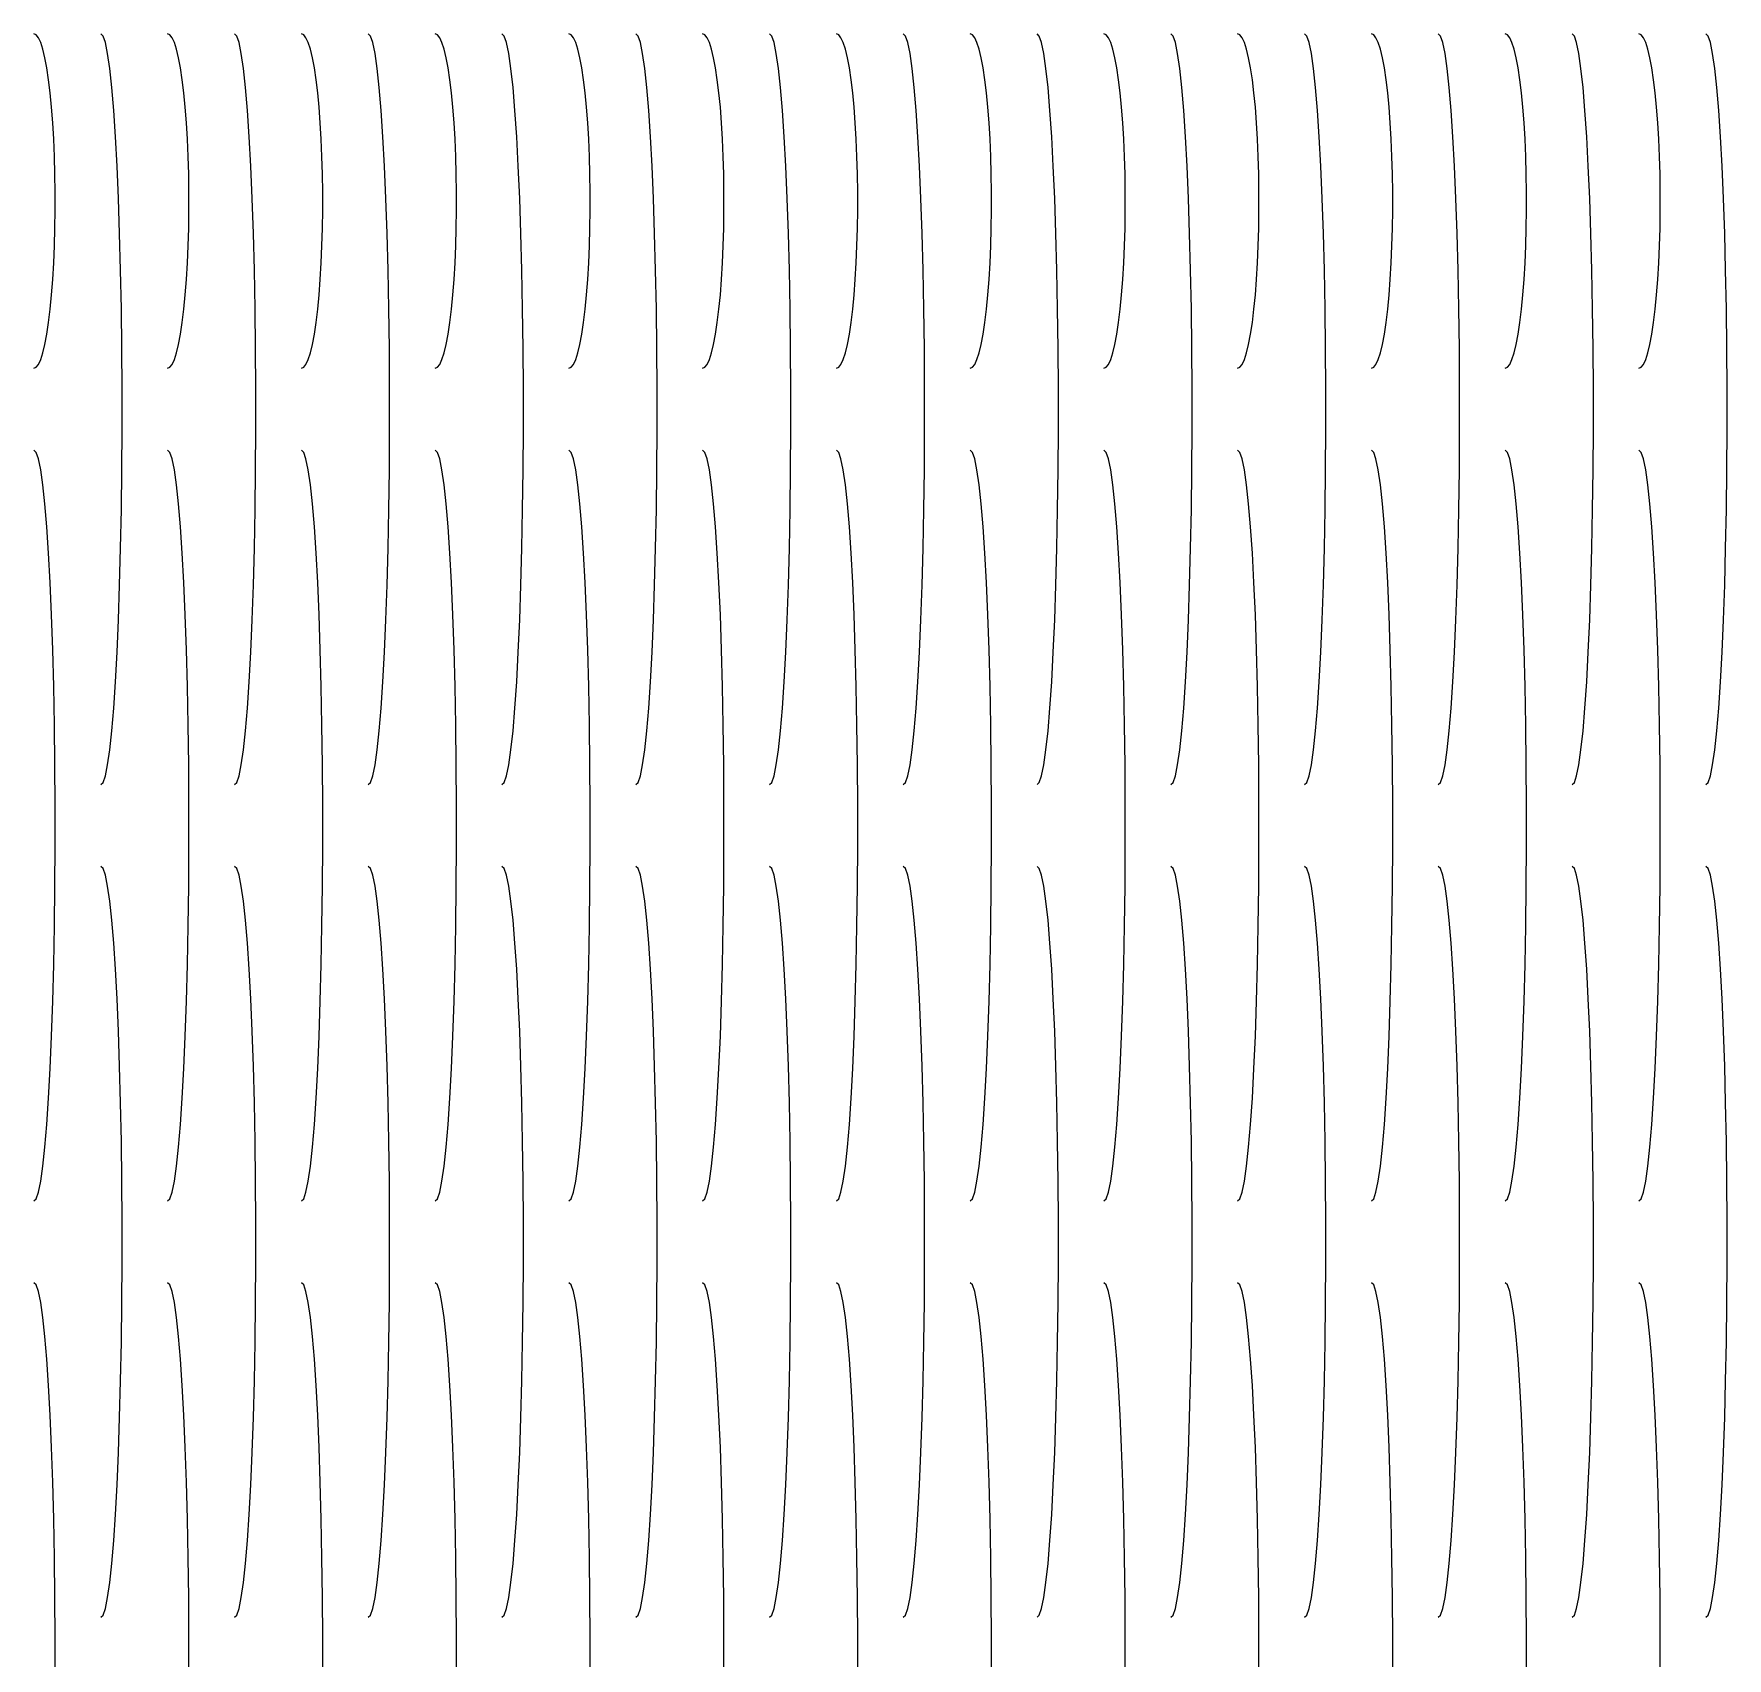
# Model space of a CAD drawing. Header units: millimetres. Extents: x 1 to 99.6, y 2.4 to 97.6.
# Drawn here: x 49.98 to 99.61, y 50 to 97.6 of the extents above; entities that cross this region are included whole.
import ezdxf

# ---------------------------------------------------------------- set-up
doc = ezdxf.new("R2010")
doc.units = ezdxf.units.MM
doc.layers.add('CUT', color=1, linetype='Continuous')

msp = doc.modelspace()

# ---------------------------------------------------------------- linework, layer by layer
at = {"layer": 'CUT'}
for points in [[(49.98, 87.8), (50.048, 87.829), (50.115, 87.915), (50.18, 88.056), (50.243, 88.253), (50.303, 88.501), (50.36, 88.799), (50.411, 89.143), (50.458, 89.528), (50.499, 89.95), (50.534, 90.405), (50.563, 90.886), (50.584, 91.389), (50.599, 91.907), (50.606, 92.435), (50.606, 92.965), (50.599, 93.493), (50.584, 94.011), (50.563, 94.514), (50.534, 94.995), (50.499, 95.45), (50.458, 95.872), (50.411, 96.257), (50.36, 96.601), (50.303, 96.899), (50.243, 97.147), (50.18, 97.344), (50.115, 97.485), (50.048, 97.571), (49.98, 97.6)], [(51.94, 75.6), (52.008, 75.664), (52.075, 75.857), (52.14, 76.176), (52.203, 76.617), (52.263, 77.175), (52.32, 77.843), (52.371, 78.614), (52.418, 79.479), (52.459, 80.427), (52.494, 81.448), (52.523, 82.528), (52.544, 83.657), (52.559, 84.82), (52.566, 86.004), (52.566, 87.196), (52.559, 88.38), (52.544, 89.543), (52.523, 90.672), (52.494, 91.752), (52.459, 92.773), (52.418, 93.721), (52.371, 94.586), (52.32, 95.357), (52.263, 96.025), (52.203, 96.583), (52.14, 97.024), (52.075, 97.343), (52.008, 97.536), (51.94, 97.6)], [(53.9, 87.8), (53.968, 87.829), (54.035, 87.915), (54.1, 88.056), (54.163, 88.253), (54.223, 88.501), (54.28, 88.799), (54.331, 89.143), (54.378, 89.528), (54.419, 89.95), (54.454, 90.405), (54.483, 90.886), (54.504, 91.389), (54.519, 91.907), (54.526, 92.435), (54.526, 92.965), (54.519, 93.493), (54.504, 94.011), (54.483, 94.514), (54.454, 94.995), (54.419, 95.45), (54.378, 95.872), (54.331, 96.257), (54.28, 96.601), (54.223, 96.899), (54.163, 97.147), (54.1, 97.344), (54.035, 97.485), (53.968, 97.571), (53.9, 97.6)], [(55.86, 75.6), (55.928, 75.664), (55.995, 75.857), (56.06, 76.176), (56.123, 76.617), (56.183, 77.175), (56.24, 77.843), (56.291, 78.614), (56.338, 79.479), (56.379, 80.427), (56.414, 81.448), (56.443, 82.528), (56.464, 83.657), (56.479, 84.82), (56.486, 86.004), (56.486, 87.196), (56.479, 88.38), (56.464, 89.543), (56.443, 90.672), (56.414, 91.752), (56.379, 92.773), (56.338, 93.721), (56.291, 94.586), (56.24, 95.357), (56.183, 96.025), (56.123, 96.583), (56.06, 97.024), (55.995, 97.343), (55.928, 97.536), (55.86, 97.6)], [(57.82, 87.8), (57.888, 87.829), (57.955, 87.915), (58.02, 88.056), (58.083, 88.253), (58.143, 88.501), (58.2, 88.799), (58.251, 89.143), (58.298, 89.528), (58.339, 89.95), (58.374, 90.405), (58.403, 90.886), (58.424, 91.389), (58.439, 91.907), (58.446, 92.435), (58.446, 92.965), (58.439, 93.493), (58.424, 94.011), (58.403, 94.514), (58.374, 94.995), (58.339, 95.45), (58.298, 95.872), (58.251, 96.257), (58.2, 96.601), (58.143, 96.899), (58.083, 97.147), (58.02, 97.344), (57.955, 97.485), (57.888, 97.571), (57.82, 97.6)], [(59.78, 75.6), (59.848, 75.664), (59.915, 75.857), (59.98, 76.176), (60.043, 76.617), (60.103, 77.175), (60.16, 77.843), (60.211, 78.614), (60.258, 79.479), (60.299, 80.427), (60.334, 81.448), (60.363, 82.528), (60.384, 83.657), (60.399, 84.82), (60.406, 86.004), (60.406, 87.196), (60.399, 88.38), (60.384, 89.543), (60.363, 90.672), (60.334, 91.752), (60.299, 92.773), (60.258, 93.721), (60.211, 94.586), (60.16, 95.357), (60.103, 96.025), (60.043, 96.583), (59.98, 97.024), (59.915, 97.343), (59.848, 97.536), (59.78, 97.6)], [(61.74, 87.8), (61.808, 87.829), (61.875, 87.915), (61.94, 88.056), (62.003, 88.253), (62.063, 88.501), (62.12, 88.799), (62.171, 89.143), (62.218, 89.528), (62.259, 89.95), (62.294, 90.405), (62.323, 90.886), (62.344, 91.389), (62.359, 91.907), (62.366, 92.435), (62.366, 92.965), (62.359, 93.493), (62.344, 94.011), (62.323, 94.514), (62.294, 94.995), (62.259, 95.45), (62.218, 95.872), (62.171, 96.257), (62.12, 96.601), (62.063, 96.899), (62.003, 97.147), (61.94, 97.344), (61.875, 97.485), (61.808, 97.571), (61.74, 97.6)], [(63.7, 75.6), (63.768, 75.664), (63.835, 75.857), (63.9, 76.176), (63.963, 76.617), (64.023, 77.175), (64.08, 77.843), (64.131, 78.614), (64.178, 79.479), (64.219, 80.427), (64.254, 81.448), (64.283, 82.528), (64.304, 83.657), (64.319, 84.82), (64.326, 86.004), (64.326, 87.196), (64.319, 88.38), (64.304, 89.543), (64.283, 90.672), (64.254, 91.752), (64.219, 92.773), (64.178, 93.721), (64.131, 94.586), (64.08, 95.357), (64.023, 96.025), (63.963, 96.583), (63.9, 97.024), (63.835, 97.343), (63.768, 97.536), (63.7, 97.6)], [(65.66, 87.8), (65.728, 87.829), (65.795, 87.915), (65.86, 88.056), (65.923, 88.253), (65.983, 88.501), (66.04, 88.799), (66.091, 89.143), (66.138, 89.528), (66.179, 89.95), (66.214, 90.405), (66.243, 90.886), (66.264, 91.389), (66.279, 91.907), (66.286, 92.435), (66.286, 92.965), (66.279, 93.493), (66.264, 94.011), (66.243, 94.514), (66.214, 94.995), (66.179, 95.45), (66.138, 95.872), (66.091, 96.257), (66.04, 96.601), (65.983, 96.899), (65.923, 97.147), (65.86, 97.344), (65.795, 97.485), (65.728, 97.571), (65.66, 97.6)], [(67.62, 75.6), (67.688, 75.664), (67.755, 75.857), (67.82, 76.176), (67.883, 76.617), (67.943, 77.175), (68, 77.843), (68.051, 78.614), (68.098, 79.479), (68.139, 80.427), (68.174, 81.448), (68.203, 82.528), (68.224, 83.657), (68.239, 84.82), (68.246, 86.004), (68.246, 87.196), (68.239, 88.38), (68.224, 89.543), (68.203, 90.672), (68.174, 91.752), (68.139, 92.773), (68.098, 93.721), (68.051, 94.586), (68, 95.357), (67.943, 96.025), (67.883, 96.583), (67.82, 97.024), (67.755, 97.343), (67.688, 97.536), (67.62, 97.6)], [(69.58, 87.8), (69.648, 87.829), (69.715, 87.915), (69.78, 88.056), (69.843, 88.253), (69.903, 88.501), (69.96, 88.799), (70.011, 89.143), (70.058, 89.528), (70.099, 89.95), (70.134, 90.405), (70.163, 90.886), (70.184, 91.389), (70.199, 91.907), (70.206, 92.435), (70.206, 92.965), (70.199, 93.493), (70.184, 94.011), (70.163, 94.514), (70.134, 94.995), (70.099, 95.45), (70.058, 95.872), (70.011, 96.257), (69.96, 96.601), (69.903, 96.899), (69.843, 97.147), (69.78, 97.344), (69.715, 97.485), (69.648, 97.571), (69.58, 97.6)], [(71.54, 75.6), (71.608, 75.664), (71.675, 75.857), (71.74, 76.176), (71.803, 76.617), (71.863, 77.175), (71.92, 77.843), (71.971, 78.614), (72.018, 79.479), (72.059, 80.427), (72.094, 81.448), (72.123, 82.528), (72.144, 83.657), (72.159, 84.82), (72.166, 86.004), (72.166, 87.196), (72.159, 88.38), (72.144, 89.543), (72.123, 90.672), (72.094, 91.752), (72.059, 92.773), (72.018, 93.721), (71.971, 94.586), (71.92, 95.357), (71.863, 96.025), (71.803, 96.583), (71.74, 97.024), (71.675, 97.343), (71.608, 97.536), (71.54, 97.6)], [(73.5, 87.8), (73.568, 87.829), (73.635, 87.915), (73.7, 88.056), (73.763, 88.253), (73.823, 88.501), (73.88, 88.799), (73.931, 89.143), (73.978, 89.528), (74.019, 89.95), (74.054, 90.405), (74.083, 90.886), (74.104, 91.389), (74.119, 91.907), (74.126, 92.435), (74.126, 92.965), (74.119, 93.493), (74.104, 94.011), (74.083, 94.514), (74.054, 94.995), (74.019, 95.45), (73.978, 95.872), (73.931, 96.257), (73.88, 96.601), (73.823, 96.899), (73.763, 97.147), (73.7, 97.344), (73.635, 97.485), (73.568, 97.571), (73.5, 97.6)], [(75.46, 75.6), (75.528, 75.664), (75.595, 75.857), (75.66, 76.176), (75.723, 76.617), (75.783, 77.175), (75.84, 77.843), (75.891, 78.614), (75.938, 79.479), (75.979, 80.427), (76.014, 81.448), (76.043, 82.528), (76.064, 83.657), (76.079, 84.82), (76.086, 86.004), (76.086, 87.196), (76.079, 88.38), (76.064, 89.543), (76.043, 90.672), (76.014, 91.752), (75.979, 92.773), (75.938, 93.721), (75.891, 94.586), (75.84, 95.357), (75.783, 96.025), (75.723, 96.583), (75.66, 97.024), (75.595, 97.343), (75.528, 97.536), (75.46, 97.6)], [(77.42, 87.8), (77.488, 87.829), (77.555, 87.915), (77.62, 88.056), (77.683, 88.253), (77.743, 88.501), (77.8, 88.799), (77.851, 89.143), (77.898, 89.528), (77.939, 89.95), (77.974, 90.405), (78.003, 90.886), (78.024, 91.389), (78.039, 91.907), (78.046, 92.435), (78.046, 92.965), (78.039, 93.493), (78.024, 94.011), (78.003, 94.514), (77.974, 94.995), (77.939, 95.45), (77.898, 95.872), (77.851, 96.257), (77.8, 96.601), (77.743, 96.899), (77.683, 97.147), (77.62, 97.344), (77.555, 97.485), (77.488, 97.571), (77.42, 97.6)], [(79.38, 75.6), (79.448, 75.664), (79.515, 75.857), (79.58, 76.176), (79.643, 76.617), (79.703, 77.175), (79.76, 77.843), (79.811, 78.614), (79.858, 79.479), (79.899, 80.427), (79.934, 81.448), (79.963, 82.528), (79.984, 83.657), (79.999, 84.82), (80.006, 86.004), (80.006, 87.196), (79.999, 88.38), (79.984, 89.543), (79.963, 90.672), (79.934, 91.752), (79.899, 92.773), (79.858, 93.721), (79.811, 94.586), (79.76, 95.357), (79.703, 96.025), (79.643, 96.583), (79.58, 97.024), (79.515, 97.343), (79.448, 97.536), (79.38, 97.6)], [(81.34, 87.8), (81.408, 87.829), (81.475, 87.915), (81.54, 88.056), (81.603, 88.253), (81.663, 88.501), (81.72, 88.799), (81.771, 89.143), (81.818, 89.528), (81.859, 89.95), (81.894, 90.405), (81.923, 90.886), (81.944, 91.389), (81.959, 91.907), (81.966, 92.435), (81.966, 92.965), (81.959, 93.493), (81.944, 94.011), (81.923, 94.514), (81.894, 94.995), (81.859, 95.45), (81.818, 95.872), (81.771, 96.257), (81.72, 96.601), (81.663, 96.899), (81.603, 97.147), (81.54, 97.344), (81.475, 97.485), (81.408, 97.571), (81.34, 97.6)], [(83.3, 75.6), (83.368, 75.664), (83.435, 75.857), (83.5, 76.176), (83.563, 76.617), (83.623, 77.175), (83.68, 77.843), (83.731, 78.614), (83.778, 79.479), (83.819, 80.427), (83.854, 81.448), (83.883, 82.528), (83.904, 83.657), (83.919, 84.82), (83.926, 86.004), (83.926, 87.196), (83.919, 88.38), (83.904, 89.543), (83.883, 90.672), (83.854, 91.752), (83.819, 92.773), (83.778, 93.721), (83.731, 94.586), (83.68, 95.357), (83.623, 96.025), (83.563, 96.583), (83.5, 97.024), (83.435, 97.343), (83.368, 97.536), (83.3, 97.6)], [(85.26, 87.8), (85.328, 87.829), (85.395, 87.915), (85.46, 88.056), (85.523, 88.253), (85.583, 88.501), (85.64, 88.799), (85.691, 89.143), (85.738, 89.528), (85.779, 89.95), (85.814, 90.405), (85.843, 90.886), (85.864, 91.389), (85.879, 91.907), (85.886, 92.435), (85.886, 92.965), (85.879, 93.493), (85.864, 94.011), (85.843, 94.514), (85.814, 94.995), (85.779, 95.45), (85.738, 95.872), (85.691, 96.257), (85.64, 96.601), (85.583, 96.899), (85.523, 97.147), (85.46, 97.344), (85.395, 97.485), (85.328, 97.571), (85.26, 97.6)], [(87.22, 75.6), (87.288, 75.664), (87.355, 75.857), (87.42, 76.176), (87.483, 76.617), (87.543, 77.175), (87.6, 77.843), (87.651, 78.614), (87.698, 79.479), (87.739, 80.427), (87.774, 81.448), (87.803, 82.528), (87.824, 83.657), (87.839, 84.82), (87.846, 86.004), (87.846, 87.196), (87.839, 88.38), (87.824, 89.543), (87.803, 90.672), (87.774, 91.752), (87.739, 92.773), (87.698, 93.721), (87.651, 94.586), (87.6, 95.357), (87.543, 96.025), (87.483, 96.583), (87.42, 97.024), (87.355, 97.343), (87.288, 97.536), (87.22, 97.6)], [(89.18, 87.8), (89.248, 87.829), (89.315, 87.915), (89.38, 88.056), (89.443, 88.253), (89.503, 88.501), (89.56, 88.799), (89.611, 89.143), (89.658, 89.528), (89.699, 89.95), (89.734, 90.405), (89.763, 90.886), (89.784, 91.389), (89.799, 91.907), (89.806, 92.435), (89.806, 92.965), (89.799, 93.493), (89.784, 94.011), (89.763, 94.514), (89.734, 94.995), (89.699, 95.45), (89.658, 95.872), (89.611, 96.257), (89.56, 96.601), (89.503, 96.899), (89.443, 97.147), (89.38, 97.344), (89.315, 97.485), (89.248, 97.571), (89.18, 97.6)], [(91.14, 75.6), (91.208, 75.664), (91.275, 75.857), (91.34, 76.176), (91.403, 76.617), (91.463, 77.175), (91.52, 77.843), (91.571, 78.614), (91.618, 79.479), (91.659, 80.427), (91.694, 81.448), (91.723, 82.528), (91.744, 83.657), (91.759, 84.82), (91.766, 86.004), (91.766, 87.196), (91.759, 88.38), (91.744, 89.543), (91.723, 90.672), (91.694, 91.752), (91.659, 92.773), (91.618, 93.721), (91.571, 94.586), (91.52, 95.357), (91.463, 96.025), (91.403, 96.583), (91.34, 97.024), (91.275, 97.343), (91.208, 97.536), (91.14, 97.6)], [(93.1, 87.8), (93.168, 87.829), (93.235, 87.915), (93.3, 88.056), (93.363, 88.253), (93.423, 88.501), (93.48, 88.799), (93.531, 89.143), (93.578, 89.528), (93.619, 89.95), (93.654, 90.405), (93.683, 90.886), (93.704, 91.389), (93.719, 91.907), (93.726, 92.435), (93.726, 92.965), (93.719, 93.493), (93.704, 94.011), (93.683, 94.514), (93.654, 94.995), (93.619, 95.45), (93.578, 95.872), (93.531, 96.257), (93.48, 96.601), (93.423, 96.899), (93.363, 97.147), (93.3, 97.344), (93.235, 97.485), (93.168, 97.571), (93.1, 97.6)], [(95.06, 75.6), (95.128, 75.664), (95.195, 75.857), (95.26, 76.176), (95.323, 76.617), (95.383, 77.175), (95.44, 77.843), (95.491, 78.614), (95.538, 79.479), (95.579, 80.427), (95.614, 81.448), (95.643, 82.528), (95.664, 83.657), (95.679, 84.82), (95.686, 86.004), (95.686, 87.196), (95.679, 88.38), (95.664, 89.543), (95.643, 90.672), (95.614, 91.752), (95.579, 92.773), (95.538, 93.721), (95.491, 94.586), (95.44, 95.357), (95.383, 96.025), (95.323, 96.583), (95.26, 97.024), (95.195, 97.343), (95.128, 97.536), (95.06, 97.6)], [(97.02, 87.8), (97.088, 87.829), (97.155, 87.915), (97.22, 88.056), (97.283, 88.253), (97.343, 88.501), (97.4, 88.799), (97.451, 89.143), (97.498, 89.528), (97.539, 89.95), (97.574, 90.405), (97.603, 90.886), (97.624, 91.389), (97.639, 91.907), (97.646, 92.435), (97.646, 92.965), (97.639, 93.493), (97.624, 94.011), (97.603, 94.514), (97.574, 94.995), (97.539, 95.45), (97.498, 95.872), (97.451, 96.257), (97.4, 96.601), (97.343, 96.899), (97.283, 97.147), (97.22, 97.344), (97.155, 97.485), (97.088, 97.571), (97.02, 97.6)], [(98.98, 75.6), (99.048, 75.664), (99.115, 75.857), (99.18, 76.176), (99.243, 76.617), (99.303, 77.175), (99.36, 77.843), (99.411, 78.614), (99.458, 79.479), (99.499, 80.427), (99.534, 81.448), (99.563, 82.528), (99.584, 83.657), (99.599, 84.82), (99.606, 86.004), (99.606, 87.196), (99.599, 88.38), (99.584, 89.543), (99.563, 90.672), (99.534, 91.752), (99.499, 92.773), (99.458, 93.721), (99.411, 94.586), (99.36, 95.357), (99.303, 96.025), (99.243, 96.583), (99.18, 97.024), (99.115, 97.343), (99.048, 97.536), (98.98, 97.6)], [(49.98, 63.4), (50.048, 63.464), (50.115, 63.657), (50.18, 63.976), (50.243, 64.417), (50.303, 64.975), (50.36, 65.643), (50.411, 66.414), (50.458, 67.279), (50.499, 68.227), (50.534, 69.248), (50.563, 70.328), (50.584, 71.457), (50.599, 72.62), (50.606, 73.804), (50.606, 74.996), (50.599, 76.18), (50.584, 77.343), (50.563, 78.472), (50.534, 79.552), (50.499, 80.573), (50.458, 81.521), (50.411, 82.386), (50.36, 83.157), (50.303, 83.825), (50.243, 84.383), (50.18, 84.824), (50.115, 85.143), (50.048, 85.336), (49.98, 85.4)], [(53.9, 63.4), (53.968, 63.464), (54.035, 63.657), (54.1, 63.976), (54.163, 64.417), (54.223, 64.975), (54.28, 65.643), (54.331, 66.414), (54.378, 67.279), (54.419, 68.227), (54.454, 69.248), (54.483, 70.328), (54.504, 71.457), (54.519, 72.62), (54.526, 73.804), (54.526, 74.996), (54.519, 76.18), (54.504, 77.343), (54.483, 78.472), (54.454, 79.552), (54.419, 80.573), (54.378, 81.521), (54.331, 82.386), (54.28, 83.157), (54.223, 83.825), (54.163, 84.383), (54.1, 84.824), (54.035, 85.143), (53.968, 85.336), (53.9, 85.4)], [(57.82, 63.4), (57.888, 63.464), (57.955, 63.657), (58.02, 63.976), (58.083, 64.417), (58.143, 64.975), (58.2, 65.643), (58.251, 66.414), (58.298, 67.279), (58.339, 68.227), (58.374, 69.248), (58.403, 70.328), (58.424, 71.457), (58.439, 72.62), (58.446, 73.804), (58.446, 74.996), (58.439, 76.18), (58.424, 77.343), (58.403, 78.472), (58.374, 79.552), (58.339, 80.573), (58.298, 81.521), (58.251, 82.386), (58.2, 83.157), (58.143, 83.825), (58.083, 84.383), (58.02, 84.824), (57.955, 85.143), (57.888, 85.336), (57.82, 85.4)], [(61.74, 63.4), (61.808, 63.464), (61.875, 63.657), (61.94, 63.976), (62.003, 64.417), (62.063, 64.975), (62.12, 65.643), (62.171, 66.414), (62.218, 67.279), (62.259, 68.227), (62.294, 69.248), (62.323, 70.328), (62.344, 71.457), (62.359, 72.62), (62.366, 73.804), (62.366, 74.996), (62.359, 76.18), (62.344, 77.343), (62.323, 78.472), (62.294, 79.552), (62.259, 80.573), (62.218, 81.521), (62.171, 82.386), (62.12, 83.157), (62.063, 83.825), (62.003, 84.383), (61.94, 84.824), (61.875, 85.143), (61.808, 85.336), (61.74, 85.4)], [(65.66, 63.4), (65.728, 63.464), (65.795, 63.657), (65.86, 63.976), (65.923, 64.417), (65.983, 64.975), (66.04, 65.643), (66.091, 66.414), (66.138, 67.279), (66.179, 68.227), (66.214, 69.248), (66.243, 70.328), (66.264, 71.457), (66.279, 72.62), (66.286, 73.804), (66.286, 74.996), (66.279, 76.18), (66.264, 77.343), (66.243, 78.472), (66.214, 79.552), (66.179, 80.573), (66.138, 81.521), (66.091, 82.386), (66.04, 83.157), (65.983, 83.825), (65.923, 84.383), (65.86, 84.824), (65.795, 85.143), (65.728, 85.336), (65.66, 85.4)], [(69.58, 63.4), (69.648, 63.464), (69.715, 63.657), (69.78, 63.976), (69.843, 64.417), (69.903, 64.975), (69.96, 65.643), (70.011, 66.414), (70.058, 67.279), (70.099, 68.227), (70.134, 69.248), (70.163, 70.328), (70.184, 71.457), (70.199, 72.62), (70.206, 73.804), (70.206, 74.996), (70.199, 76.18), (70.184, 77.343), (70.163, 78.472), (70.134, 79.552), (70.099, 80.573), (70.058, 81.521), (70.011, 82.386), (69.96, 83.157), (69.903, 83.825), (69.843, 84.383), (69.78, 84.824), (69.715, 85.143), (69.648, 85.336), (69.58, 85.4)], [(73.5, 63.4), (73.568, 63.464), (73.635, 63.657), (73.7, 63.976), (73.763, 64.417), (73.823, 64.975), (73.88, 65.643), (73.931, 66.414), (73.978, 67.279), (74.019, 68.227), (74.054, 69.248), (74.083, 70.328), (74.104, 71.457), (74.119, 72.62), (74.126, 73.804), (74.126, 74.996), (74.119, 76.18), (74.104, 77.343), (74.083, 78.472), (74.054, 79.552), (74.019, 80.573), (73.978, 81.521), (73.931, 82.386), (73.88, 83.157), (73.823, 83.825), (73.763, 84.383), (73.7, 84.824), (73.635, 85.143), (73.568, 85.336), (73.5, 85.4)], [(77.42, 63.4), (77.488, 63.464), (77.555, 63.657), (77.62, 63.976), (77.683, 64.417), (77.743, 64.975), (77.8, 65.643), (77.851, 66.414), (77.898, 67.279), (77.939, 68.227), (77.974, 69.248), (78.003, 70.328), (78.024, 71.457), (78.039, 72.62), (78.046, 73.804), (78.046, 74.996), (78.039, 76.18), (78.024, 77.343), (78.003, 78.472), (77.974, 79.552), (77.939, 80.573), (77.898, 81.521), (77.851, 82.386), (77.8, 83.157), (77.743, 83.825), (77.683, 84.383), (77.62, 84.824), (77.555, 85.143), (77.488, 85.336), (77.42, 85.4)], [(81.34, 63.4), (81.408, 63.464), (81.475, 63.657), (81.54, 63.976), (81.603, 64.417), (81.663, 64.975), (81.72, 65.643), (81.771, 66.414), (81.818, 67.279), (81.859, 68.227), (81.894, 69.248), (81.923, 70.328), (81.944, 71.457), (81.959, 72.62), (81.966, 73.804), (81.966, 74.996), (81.959, 76.18), (81.944, 77.343), (81.923, 78.472), (81.894, 79.552), (81.859, 80.573), (81.818, 81.521), (81.771, 82.386), (81.72, 83.157), (81.663, 83.825), (81.603, 84.383), (81.54, 84.824), (81.475, 85.143), (81.408, 85.336), (81.34, 85.4)], [(85.26, 63.4), (85.328, 63.464), (85.395, 63.657), (85.46, 63.976), (85.523, 64.417), (85.583, 64.975), (85.64, 65.643), (85.691, 66.414), (85.738, 67.279), (85.779, 68.227), (85.814, 69.248), (85.843, 70.328), (85.864, 71.457), (85.879, 72.62), (85.886, 73.804), (85.886, 74.996), (85.879, 76.18), (85.864, 77.343), (85.843, 78.472), (85.814, 79.552), (85.779, 80.573), (85.738, 81.521), (85.691, 82.386), (85.64, 83.157), (85.583, 83.825), (85.523, 84.383), (85.46, 84.824), (85.395, 85.143), (85.328, 85.336), (85.26, 85.4)], [(89.18, 63.4), (89.248, 63.464), (89.315, 63.657), (89.38, 63.976), (89.443, 64.417), (89.503, 64.975), (89.56, 65.643), (89.611, 66.414), (89.658, 67.279), (89.699, 68.227), (89.734, 69.248), (89.763, 70.328), (89.784, 71.457), (89.799, 72.62), (89.806, 73.804), (89.806, 74.996), (89.799, 76.18), (89.784, 77.343), (89.763, 78.472), (89.734, 79.552), (89.699, 80.573), (89.658, 81.521), (89.611, 82.386), (89.56, 83.157), (89.503, 83.825), (89.443, 84.383), (89.38, 84.824), (89.315, 85.143), (89.248, 85.336), (89.18, 85.4)], [(93.1, 63.4), (93.168, 63.464), (93.235, 63.657), (93.3, 63.976), (93.363, 64.417), (93.423, 64.975), (93.48, 65.643), (93.531, 66.414), (93.578, 67.279), (93.619, 68.227), (93.654, 69.248), (93.683, 70.328), (93.704, 71.457), (93.719, 72.62), (93.726, 73.804), (93.726, 74.996), (93.719, 76.18), (93.704, 77.343), (93.683, 78.472), (93.654, 79.552), (93.619, 80.573), (93.578, 81.521), (93.531, 82.386), (93.48, 83.157), (93.423, 83.825), (93.363, 84.383), (93.3, 84.824), (93.235, 85.143), (93.168, 85.336), (93.1, 85.4)], [(97.02, 63.4), (97.088, 63.464), (97.155, 63.657), (97.22, 63.976), (97.283, 64.417), (97.343, 64.975), (97.4, 65.643), (97.451, 66.414), (97.498, 67.279), (97.539, 68.227), (97.574, 69.248), (97.603, 70.328), (97.624, 71.457), (97.639, 72.62), (97.646, 73.804), (97.646, 74.996), (97.639, 76.18), (97.624, 77.343), (97.603, 78.472), (97.574, 79.552), (97.539, 80.573), (97.498, 81.521), (97.451, 82.386), (97.4, 83.157), (97.343, 83.825), (97.283, 84.383), (97.22, 84.824), (97.155, 85.143), (97.088, 85.336), (97.02, 85.4)], [(51.94, 51.2), (52.008, 51.264), (52.075, 51.457), (52.14, 51.776), (52.203, 52.217), (52.263, 52.775), (52.32, 53.443), (52.371, 54.214), (52.418, 55.079), (52.459, 56.027), (52.494, 57.048), (52.523, 58.128), (52.544, 59.257), (52.559, 60.42), (52.566, 61.604), (52.566, 62.796), (52.559, 63.98), (52.544, 65.143), (52.523, 66.272), (52.494, 67.352), (52.459, 68.373), (52.418, 69.321), (52.371, 70.186), (52.32, 70.957), (52.263, 71.625), (52.203, 72.183), (52.14, 72.624), (52.075, 72.943), (52.008, 73.136), (51.94, 73.2)], [(55.86, 51.2), (55.928, 51.264), (55.995, 51.457), (56.06, 51.776), (56.123, 52.217), (56.183, 52.775), (56.24, 53.443), (56.291, 54.214), (56.338, 55.079), (56.379, 56.027), (56.414, 57.048), (56.443, 58.128), (56.464, 59.257), (56.479, 60.42), (56.486, 61.604), (56.486, 62.796), (56.479, 63.98), (56.464, 65.143), (56.443, 66.272), (56.414, 67.352), (56.379, 68.373), (56.338, 69.321), (56.291, 70.186), (56.24, 70.957), (56.183, 71.625), (56.123, 72.183), (56.06, 72.624), (55.995, 72.943), (55.928, 73.136), (55.86, 73.2)], [(59.78, 51.2), (59.848, 51.264), (59.915, 51.457), (59.98, 51.776), (60.043, 52.217), (60.103, 52.775), (60.16, 53.443), (60.211, 54.214), (60.258, 55.079), (60.299, 56.027), (60.334, 57.048), (60.363, 58.128), (60.384, 59.257), (60.399, 60.42), (60.406, 61.604), (60.406, 62.796), (60.399, 63.98), (60.384, 65.143), (60.363, 66.272), (60.334, 67.352), (60.299, 68.373), (60.258, 69.321), (60.211, 70.186), (60.16, 70.957), (60.103, 71.625), (60.043, 72.183), (59.98, 72.624), (59.915, 72.943), (59.848, 73.136), (59.78, 73.2)], [(63.7, 51.2), (63.768, 51.264), (63.835, 51.457), (63.9, 51.776), (63.963, 52.217), (64.023, 52.775), (64.08, 53.443), (64.131, 54.214), (64.178, 55.079), (64.219, 56.027), (64.254, 57.048), (64.283, 58.128), (64.304, 59.257), (64.319, 60.42), (64.326, 61.604), (64.326, 62.796), (64.319, 63.98), (64.304, 65.143), (64.283, 66.272), (64.254, 67.352), (64.219, 68.373), (64.178, 69.321), (64.131, 70.186), (64.08, 70.957), (64.023, 71.625), (63.963, 72.183), (63.9, 72.624), (63.835, 72.943), (63.768, 73.136), (63.7, 73.2)], [(67.62, 51.2), (67.688, 51.264), (67.755, 51.457), (67.82, 51.776), (67.883, 52.217), (67.943, 52.775), (68, 53.443), (68.051, 54.214), (68.098, 55.079), (68.139, 56.027), (68.174, 57.048), (68.203, 58.128), (68.224, 59.257), (68.239, 60.42), (68.246, 61.604), (68.246, 62.796), (68.239, 63.98), (68.224, 65.143), (68.203, 66.272), (68.174, 67.352), (68.139, 68.373), (68.098, 69.321), (68.051, 70.186), (68, 70.957), (67.943, 71.625), (67.883, 72.183), (67.82, 72.624), (67.755, 72.943), (67.688, 73.136), (67.62, 73.2)], [(71.54, 51.2), (71.608, 51.264), (71.675, 51.457), (71.74, 51.776), (71.803, 52.217), (71.863, 52.775), (71.92, 53.443), (71.971, 54.214), (72.018, 55.079), (72.059, 56.027), (72.094, 57.048), (72.123, 58.128), (72.144, 59.257), (72.159, 60.42), (72.166, 61.604), (72.166, 62.796), (72.159, 63.98), (72.144, 65.143), (72.123, 66.272), (72.094, 67.352), (72.059, 68.373), (72.018, 69.321), (71.971, 70.186), (71.92, 70.957), (71.863, 71.625), (71.803, 72.183), (71.74, 72.624), (71.675, 72.943), (71.608, 73.136), (71.54, 73.2)], [(75.46, 51.2), (75.528, 51.264), (75.595, 51.457), (75.66, 51.776), (75.723, 52.217), (75.783, 52.775), (75.84, 53.443), (75.891, 54.214), (75.938, 55.079), (75.979, 56.027), (76.014, 57.048), (76.043, 58.128), (76.064, 59.257), (76.079, 60.42), (76.086, 61.604), (76.086, 62.796), (76.079, 63.98), (76.064, 65.143), (76.043, 66.272), (76.014, 67.352), (75.979, 68.373), (75.938, 69.321), (75.891, 70.186), (75.84, 70.957), (75.783, 71.625), (75.723, 72.183), (75.66, 72.624), (75.595, 72.943), (75.528, 73.136), (75.46, 73.2)], [(79.38, 51.2), (79.448, 51.264), (79.515, 51.457), (79.58, 51.776), (79.643, 52.217), (79.703, 52.775), (79.76, 53.443), (79.811, 54.214), (79.858, 55.079), (79.899, 56.027), (79.934, 57.048), (79.963, 58.128), (79.984, 59.257), (79.999, 60.42), (80.006, 61.604), (80.006, 62.796), (79.999, 63.98), (79.984, 65.143), (79.963, 66.272), (79.934, 67.352), (79.899, 68.373), (79.858, 69.321), (79.811, 70.186), (79.76, 70.957), (79.703, 71.625), (79.643, 72.183), (79.58, 72.624), (79.515, 72.943), (79.448, 73.136), (79.38, 73.2)], [(83.3, 51.2), (83.368, 51.264), (83.435, 51.457), (83.5, 51.776), (83.563, 52.217), (83.623, 52.775), (83.68, 53.443), (83.731, 54.214), (83.778, 55.079), (83.819, 56.027), (83.854, 57.048), (83.883, 58.128), (83.904, 59.257), (83.919, 60.42), (83.926, 61.604), (83.926, 62.796), (83.919, 63.98), (83.904, 65.143), (83.883, 66.272), (83.854, 67.352), (83.819, 68.373), (83.778, 69.321), (83.731, 70.186), (83.68, 70.957), (83.623, 71.625), (83.563, 72.183), (83.5, 72.624), (83.435, 72.943), (83.368, 73.136), (83.3, 73.2)], [(87.22, 51.2), (87.288, 51.264), (87.355, 51.457), (87.42, 51.776), (87.483, 52.217), (87.543, 52.775), (87.6, 53.443), (87.651, 54.214), (87.698, 55.079), (87.739, 56.027), (87.774, 57.048), (87.803, 58.128), (87.824, 59.257), (87.839, 60.42), (87.846, 61.604), (87.846, 62.796), (87.839, 63.98), (87.824, 65.143), (87.803, 66.272), (87.774, 67.352), (87.739, 68.373), (87.698, 69.321), (87.651, 70.186), (87.6, 70.957), (87.543, 71.625), (87.483, 72.183), (87.42, 72.624), (87.355, 72.943), (87.288, 73.136), (87.22, 73.2)], [(91.14, 51.2), (91.208, 51.264), (91.275, 51.457), (91.34, 51.776), (91.403, 52.217), (91.463, 52.775), (91.52, 53.443), (91.571, 54.214), (91.618, 55.079), (91.659, 56.027), (91.694, 57.048), (91.723, 58.128), (91.744, 59.257), (91.759, 60.42), (91.766, 61.604), (91.766, 62.796), (91.759, 63.98), (91.744, 65.143), (91.723, 66.272), (91.694, 67.352), (91.659, 68.373), (91.618, 69.321), (91.571, 70.186), (91.52, 70.957), (91.463, 71.625), (91.403, 72.183), (91.34, 72.624), (91.275, 72.943), (91.208, 73.136), (91.14, 73.2)], [(95.06, 51.2), (95.128, 51.264), (95.195, 51.457), (95.26, 51.776), (95.323, 52.217), (95.383, 52.775), (95.44, 53.443), (95.491, 54.214), (95.538, 55.079), (95.579, 56.027), (95.614, 57.048), (95.643, 58.128), (95.664, 59.257), (95.679, 60.42), (95.686, 61.604), (95.686, 62.796), (95.679, 63.98), (95.664, 65.143), (95.643, 66.272), (95.614, 67.352), (95.579, 68.373), (95.538, 69.321), (95.491, 70.186), (95.44, 70.957), (95.383, 71.625), (95.323, 72.183), (95.26, 72.624), (95.195, 72.943), (95.128, 73.136), (95.06, 73.2)], [(98.98, 51.2), (99.048, 51.264), (99.115, 51.457), (99.18, 51.776), (99.243, 52.217), (99.303, 52.775), (99.36, 53.443), (99.411, 54.214), (99.458, 55.079), (99.499, 56.027), (99.534, 57.048), (99.563, 58.128), (99.584, 59.257), (99.599, 60.42), (99.606, 61.604), (99.606, 62.796), (99.599, 63.98), (99.584, 65.143), (99.563, 66.272), (99.534, 67.352), (99.499, 68.373), (99.458, 69.321), (99.411, 70.186), (99.36, 70.957), (99.303, 71.625), (99.243, 72.183), (99.18, 72.624), (99.115, 72.943), (99.048, 73.136), (98.98, 73.2)], [(50.606, 49.404), (50.606, 50.596), (50.599, 51.78), (50.584, 52.943), (50.563, 54.072), (50.534, 55.152), (50.499, 56.173), (50.458, 57.121), (50.411, 57.986), (50.36, 58.757), (50.303, 59.425), (50.243, 59.983), (50.18, 60.424), (50.115, 60.743), (50.048, 60.936), (49.98, 61)], [(54.526, 49.404), (54.526, 50.596), (54.519, 51.78), (54.504, 52.943), (54.483, 54.072), (54.454, 55.152), (54.419, 56.173), (54.378, 57.121), (54.331, 57.986), (54.28, 58.757), (54.223, 59.425), (54.163, 59.983), (54.1, 60.424), (54.035, 60.743), (53.968, 60.936), (53.9, 61)], [(58.446, 49.404), (58.446, 50.596), (58.439, 51.78), (58.424, 52.943), (58.403, 54.072), (58.374, 55.152), (58.339, 56.173), (58.298, 57.121), (58.251, 57.986), (58.2, 58.757), (58.143, 59.425), (58.083, 59.983), (58.02, 60.424), (57.955, 60.743), (57.888, 60.936), (57.82, 61)], [(62.366, 49.404), (62.366, 50.596), (62.359, 51.78), (62.344, 52.943), (62.323, 54.072), (62.294, 55.152), (62.259, 56.173), (62.218, 57.121), (62.171, 57.986), (62.12, 58.757), (62.063, 59.425), (62.003, 59.983), (61.94, 60.424), (61.875, 60.743), (61.808, 60.936), (61.74, 61)], [(66.286, 49.404), (66.286, 50.596), (66.279, 51.78), (66.264, 52.943), (66.243, 54.072), (66.214, 55.152), (66.179, 56.173), (66.138, 57.121), (66.091, 57.986), (66.04, 58.757), (65.983, 59.425), (65.923, 59.983), (65.86, 60.424), (65.795, 60.743), (65.728, 60.936), (65.66, 61)], [(70.206, 49.404), (70.206, 50.596), (70.199, 51.78), (70.184, 52.943), (70.163, 54.072), (70.134, 55.152), (70.099, 56.173), (70.058, 57.121), (70.011, 57.986), (69.96, 58.757), (69.903, 59.425), (69.843, 59.983), (69.78, 60.424), (69.715, 60.743), (69.648, 60.936), (69.58, 61)], [(74.126, 49.404), (74.126, 50.596), (74.119, 51.78), (74.104, 52.943), (74.083, 54.072), (74.054, 55.152), (74.019, 56.173), (73.978, 57.121), (73.931, 57.986), (73.88, 58.757), (73.823, 59.425), (73.763, 59.983), (73.7, 60.424), (73.635, 60.743), (73.568, 60.936), (73.5, 61)], [(78.046, 49.404), (78.046, 50.596), (78.039, 51.78), (78.024, 52.943), (78.003, 54.072), (77.974, 55.152), (77.939, 56.173), (77.898, 57.121), (77.851, 57.986), (77.8, 58.757), (77.743, 59.425), (77.683, 59.983), (77.62, 60.424), (77.555, 60.743), (77.488, 60.936), (77.42, 61)], [(81.966, 49.404), (81.966, 50.596), (81.959, 51.78), (81.944, 52.943), (81.923, 54.072), (81.894, 55.152), (81.859, 56.173), (81.818, 57.121), (81.771, 57.986), (81.72, 58.757), (81.663, 59.425), (81.603, 59.983), (81.54, 60.424), (81.475, 60.743), (81.408, 60.936), (81.34, 61)], [(85.886, 49.404), (85.886, 50.596), (85.879, 51.78), (85.864, 52.943), (85.843, 54.072), (85.814, 55.152), (85.779, 56.173), (85.738, 57.121), (85.691, 57.986), (85.64, 58.757), (85.583, 59.425), (85.523, 59.983), (85.46, 60.424), (85.395, 60.743), (85.328, 60.936), (85.26, 61)], [(89.806, 49.404), (89.806, 50.596), (89.799, 51.78), (89.784, 52.943), (89.763, 54.072), (89.734, 55.152), (89.699, 56.173), (89.658, 57.121), (89.611, 57.986), (89.56, 58.757), (89.503, 59.425), (89.443, 59.983), (89.38, 60.424), (89.315, 60.743), (89.248, 60.936), (89.18, 61)], [(93.726, 49.404), (93.726, 50.596), (93.719, 51.78), (93.704, 52.943), (93.683, 54.072), (93.654, 55.152), (93.619, 56.173), (93.578, 57.121), (93.531, 57.986), (93.48, 58.757), (93.423, 59.425), (93.363, 59.983), (93.3, 60.424), (93.235, 60.743), (93.168, 60.936), (93.1, 61)], [(97.646, 49.404), (97.646, 50.596), (97.639, 51.78), (97.624, 52.943), (97.603, 54.072), (97.574, 55.152), (97.539, 56.173), (97.498, 57.121), (97.451, 57.986), (97.4, 58.757), (97.343, 59.425), (97.283, 59.983), (97.22, 60.424), (97.155, 60.743), (97.088, 60.936), (97.02, 61)]]:
    msp.add_lwpolyline(points, dxfattribs=at)

doc.saveas('drawing.dxf')
